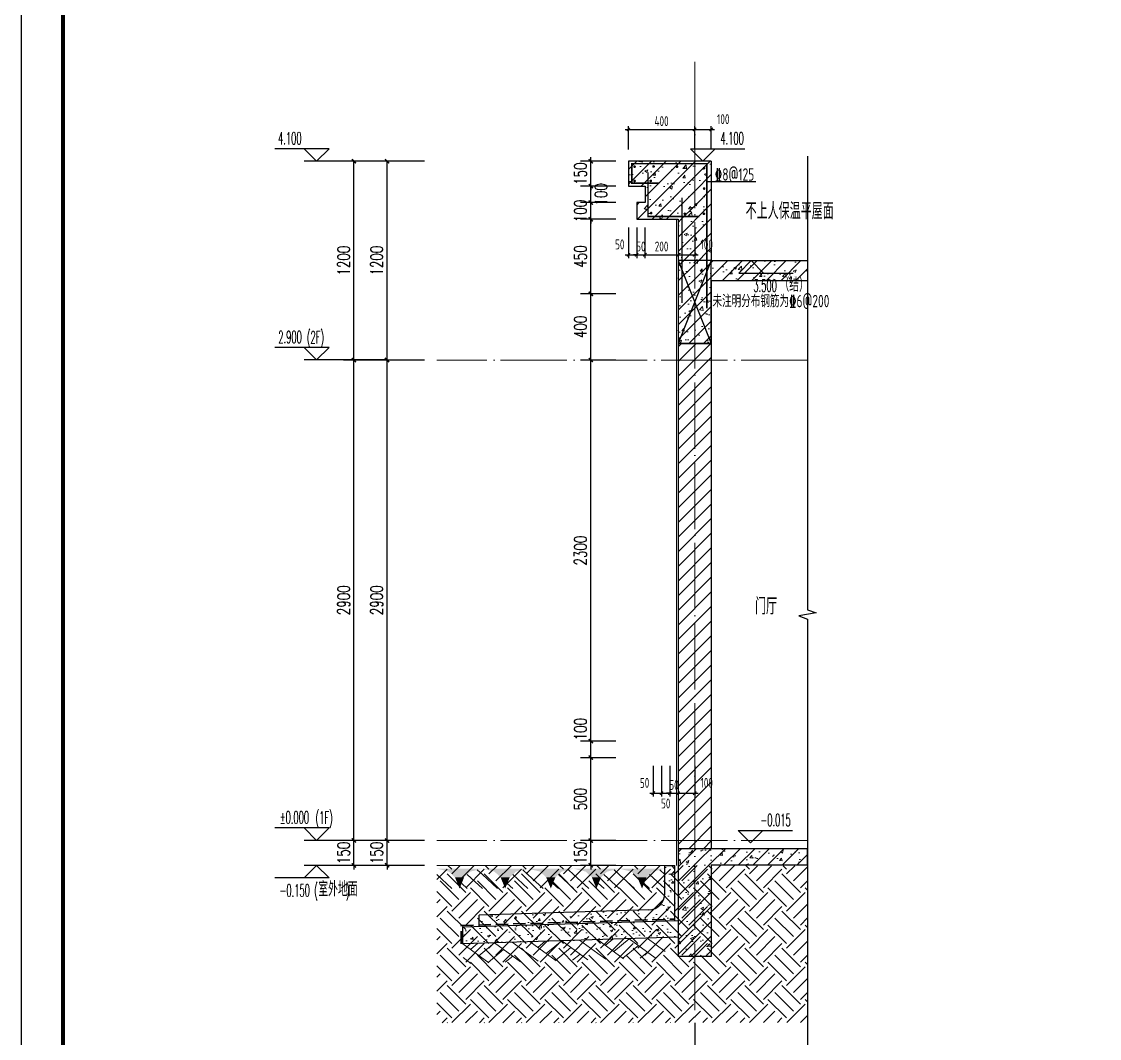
# Model space of a CAD drawing. Extents: x -1712635 to -854203, y -534641 to -21985.
# Drawn here: x -893927 to -887422, y -165938 to -159800 of the extents above; entities that cross this region are included whole.
import ezdxf

# ---------------------------------------------------------------- set-up
doc = ezdxf.new("R2010")
doc.units = 0
doc.header["$LTSCALE"] = 1000
doc.linetypes.add('DASH', pattern=[0.35, 0.25, -0.1])
doc.linetypes.add('DOTE', pattern=[2.42, 2, -0.2, 0.02, -0.2])
doc.layers.get('0').update_dxf_attribs({"linetype": 'CONTINUOUS'})
doc.layers.get('Defpoints').update_dxf_attribs({"linetype": 'CONTINUOUS'})
for name, color, linetype in [('AXIS', 3, 'CONTINUOUS'), ('COLUMN', 4, 'CONTINUOUS'), ('DIM', 2, 'CONTINUOUS'), ('DIM_ELEV', 3, 'CONTINUOUS'), ('DIM_SYMB', 3, 'CONTINUOUS'), ('PUB_DIM', 3, 'CONTINUOUS'), ('PUB_TEXT', 2, 'CONTINUOUS'), ('REIN', 6, 'CONTINUOUS'), ('S-大样-砼线', 7, 'CONTINUOUS'), ('S-引出线', 40, 'CONTINUOUS'), ('TEXT', 2, 'CONTINUOUS'), ('WALL', 2, 'CONTINUOUS'), ('yichutu', 7, 'CONTINUOUS')]:
    doc.layers.add(name, color=color, linetype=linetype)
for name, color, linetype, lineweight in [('DOTE', 19, 'DOTE', 9), ('PUB_HATCH', 8, 'CONTINUOUS', 9), ('图框', 9, 'CONTINUOUS', 18), ('填充', 251, 'CONTINUOUS', 5), ('立面-中轮廓线', 30, 'CONTINUOUS', 35), ('粉刷', 251, 'CONTINUOUS', 9)]:
    doc.layers.add(name, color=color, linetype=linetype, lineweight=lineweight)
doc.styles.add('_TCH_DIM', font='SIMPLEX.shx', dxfattribs={"width": 0.7, "bigfont": 'GBCBIG.shx'})
doc.styles.add('_TCH_DIM_T3', font='SIMPLEX', dxfattribs={"width": 0.705882, "bigfont": 'GBCBIG'})
doc.styles.add('TSSD_DIMENSION', font='Tssdeng.shx', dxfattribs={"width": 0.7, "bigfont": 'tssdchn.shx'})
doc.styles.add('TSSD_REIN', font='tssdeng.shx', dxfattribs={"width": 0.7, "height": 300, "bigfont": 'tssdchn.shx'})
doc.dimstyles.new('_TCH_ARCH&&25', dxfattribs={"dimtxt": 74.375, "dimasz": 25, "dimexe": 62.5, "dimexo": 75, "dimgap": 25, "dimtad": 1, "dimdec": 0, "dimzin": 0, "dimdsep": 46, "dimtxsty": '_TCH_DIM_T3', "dimblk": 'ARCHTICK', "dimcen": 0.09, "dimclrt": 7, "dimazin": 0, "dimtfac": 1, "dimtdec": 0, "dimtix": 1, "dimtmove": 2, "dimatfit": 3, "dimldrblk": 'ARCHTICK', "dimfxl": 0, "dimtolj": 1, "dimtzin": 0, "dimarcsym": 0})
doc.dimstyles.new('TSSD_20_20', dxfattribs={"dimtxt": 60, "dimasz": 20, "dimexe": 20, "dimexo": 50, "dimgap": 20, "dimtad": 1, "dimdec": 0, "dimzin": 0, "dimdsep": 46, "dimtxsty": 'TSSD_DIMENSION', "dimblk": 'ARCHTICK', "dimblk1": 'ARCHTICK', "dimblk2": 'ARCHTICK', "dimcen": 0, "dimdle": 20, "dimclrt": 7, "dimadec": 0, "dimazin": 0, "dimtfac": 1, "dimtdec": 0, "dimtix": 1, "dimtmove": 2, "dimatfit": 3, "dimfxl": 0, "dimtolj": 1, "dimtzin": 0, "dimarcsym": 0})
pattern_1 = [(50, (28072.99, 249033.25), (143.452037, -12.550427), [15, -165]), (355, (28072.99, 249033.25), (-27.750267, 150.438427), [12, -132]), (100.4514, (28084.94, 249032.2), (115.701876, 137.88791), [12.74804, -140.22842]), (46.1842, (28072.99, 249073.25), (213.44821, -33.1038), [22.5, -247.5]), (96.6356, (28090.77, 249070.5), (186.93254, 194.82357), [19.12206, -210.3426]), (351.1842, (28072.99, 249073.25), (186.93239, 194.82372), [18, -198]), (21, (28092.99, 249063.25), (119.38141, -80.52378), [15, -165]), (326, (28092.99, 249063.25), (48.663066, 145.03001), [12, -132]), (71.4514, (28102.93, 249056.54), (168.044526, 64.5061), [12.74804, -140.22842]), (37.5, (28072.986, 249033.25), (2.431971, 66.578771), [0, -130.4, 0, -134, 0, -132.5]), (7.5, (28072.986, 249033.25), (52.613907, 78.882342), [0, -76.4, 0, -127.4, 0, -50.5]), (327.5, (28028.386, 249033.25), (106.764487, -4.510974), [0, -50, 0, -156, 0, -207]), (317.5, (28008.39, 249033.25), (116.637234, 20.020996), [0, -65, 0, -103.6, 0, -147])]
pattern_2 = [(45, (-1569657.01, 4552.52), (-44.194174, 44.194174), []), (50, (-1569657.01, 4552.52), (179.315046, -15.688034), [18.75, -206.25]), (355, (-1569657.01, 4552.52), (-34.687833, 188.048033), [15, -165]), (100.4514, (-1569642.07, 4551.21), (144.627345, 172.359886), [15.935047, -175.28553]), (46.1842, (-1569657, 4602.52), (266.81026, -41.379754), [28.125, -309.375]), (96.6356, (-1569634.78, 4599.07), (233.66568, 243.52947), [23.90257, -262.92825]), (351.1842, (-1569657, 4602.52), (233.66549, 243.52965), [22.5, -247.5]), (21, (-1569632.01, 4590.02), (149.226763, -100.654723), [18.75, -206.25]), (326, (-1569632.01, 4590.02), (60.828833, 181.28751), [15, -165]), (71.4514, (-1569619.58, 4581.63), (210.055657, 80.632624), [15.935047, -175.28553]), (37.5, (-1569657.01, 4552.52), (3.039964, 83.2234635), [0, -163, 0, -167.5, 0, -165.625]), (7.5, (-1569657.01, 4552.52), (65.767384, 98.602928), [0, -95.5, 0, -159.25, 0, -63.125]), (327.5, (-1569712.76, 4552.52), (133.455609, -5.638718), [0, -62.5, 0, -195, 0, -258.75]), (317.5, (-1569737.76, 4552.52), (145.796542, 25.026246), [0, -81.25, 0, -129.5, 0, -183.75])]

# ---------------------------------------------------------------- blocks, each defined once
blk = doc.blocks.new('GFDDDDRG')
at = {"layer": '图框'}
blk.add_lwpolyline([(923310, -107437), (923310, -159999), (893610, -159999), (893610, -107437)], close=True, dxfattribs=at)
blk.add_lwpolyline([(923310, -107437), (923310, -159999), (893610, -159999), (893610, -107437)], close=True, dxfattribs=at)
at = {"layer": '图框', "const_width": 50}
blk.add_lwpolyline([(894110, -159499), (922810, -159499), (922810, -108687), (894110, -108687)], close=True, dxfattribs=at)
blk = doc.blocks.new('yct-1051-594-26275-14850-25-1002.0')
at = {"layer": 'yichutu', "color": 7}
blk.add_lwpolyline([(0, 0), (0, 14850), (26275, 14850), (26275, 0)], close=True, dxfattribs=at)
blk = doc.blocks.new('$LINEPAT$素土夯实')
at = {"color": 0}
for p, q in [((0, -210), (210, 0)), ((120, -300), (420, 0)), ((420, 0), (608, -188)), ((495, -300), (795, 0)), ((615, 0), (705, -90)), ((315, -105), (502, -293)), ((210, -210), (300, -300)), ((705, -300), (795, -210))]:
    blk.add_line(p, q, dxfattribs=at)
blk = doc.blocks.new('$LinePat$自然土壤')
at = {"color": 0}
for p, q in [((0, -90), (71, -19)), ((0, -300), (211, -89)), ((420, -300), (630, -90)), ((210, -300), (286, -224))]:
    blk.add_line(p, q, dxfattribs=at)
for points in [[(0, 0), (630, 0), (168, -45), (462, -45)], [(168, -45), (462, -45), (252, -132), (378, -132)], [(252, -132), (378, -132), (315, -300)]]:
    blk.add_solid(points, dxfattribs=at)
blk = doc.blocks.new('sanshui')
at = {"layer": '粉刷'}
h = blk.add_hatch(dxfattribs=at)
h.set_pattern_fill('混凝土', color=256, scale=20)
h.set_pattern_definition(pattern_1)
edge = h.paths.add_edge_path()
edge.add_line((346317.8, 427329.6), (346257.8, 427329.6))
edge.add_line((346257.8, 427329.6), (346257.8, 427160.3))
edge.add_arc((346157.8, 427160.3), 100, 271.71836, 360, ccw=False)
edge.add_line((346160.8, 427060.3), (345137.8, 427029.6))
edge.add_line((345137.8, 427029.6), (345137.8, 426969.6))
edge.add_line((345137.8, 426969.6), (346317.8, 427005))
edge.add_line((346317.8, 427005), (346317.8, 427329.6))
h = blk.add_hatch(dxfattribs=at)
h.set_pattern_fill('混凝土', color=256, scale=20)
h.set_pattern_definition(pattern_1)
h.paths.add_polyline_path([(346337.8, 426895.6), (346337.8, 426995.6), (345037.8, 426956.6), (345037.8, 426856.6)])
at = {"layer": 'COLUMN'}
for p, q in [((346257.8, 427329.6), (346317.8, 427329.6)), ((346257.8, 427160.3), (346257.8, 427329.6)), ((346317.8, 426995), (346317.8, 427329.6)), ((346160.8, 427060.3), (345137.8, 427029.6)), ((345137.8, 426959.6), (345137.8, 427029.6)), ((346338.1, 426995.6), (345037.8, 426956.6)), ((345037.8, 426856.6), (345037.8, 426956.6)), ((346338.1, 426895.6), (345037.8, 426856.6))]:
    blk.add_line(p, q, dxfattribs=at)
blk.add_arc((346157.8, 427160.3), 100, 271.71836, 0, dxfattribs=at)
at = {"layer": '立面-中轮廓线', "linetype": 'DASH', "ltscale": 0.3}
blk.add_lwpolyline([(345027.8, 426856.6), (345027.8, 426966.3), (346317.8, 427005)], dxfattribs=at)
at = {"layer": '粉刷'}
blk.add_line((344881.5, 427329.6), (346257.8, 427329.6), dxfattribs=at)
at = {"layer": '粉刷', "yscale": 0.4, "zscale": 0.4}
for name, p, xscale, rotation in [('$LinePat$自然土壤', (345156.8, 427309.6), -0.4369306507241237, 359.9999999999903), ('$LinePat$自然土壤', (345432, 427309.6), -0.4369306507241237, 359.9999999999903), ('$LinePat$自然土壤', (345707.3, 427309.6), -0.4369306507241237, 359.9999999999903), ('$LinePat$自然土壤', (345982.6, 427309.6), -0.4369306507241237, 359.9999999999903), ('$LinePat$自然土壤', (346257.8, 427309.6), -0.4369306507241237, 359.9999999999903), ('$LINEPAT$素土夯实', (345444.5, 426868.8), -0.5117605352322558, 1.718358001643932), ('$LINEPAT$素土夯实', (345851.2, 426881), -0.5117605352322558, 1.718358001643932), ('$LINEPAT$素土夯实', (346257.8, 426893.2), -0.5117605352322558, 1.718358001643932)]:
    blk.add_blockref(name, p, dxfattribs=dict(at, xscale=xscale, rotation=rotation))
blk = doc.blocks.new('_ArchTick')
at = {"color": 0, "const_width": 0.35}
blk.add_lwpolyline([(-0.5, -0.5), (0.5, 0.5)], dxfattribs=at)
blk = doc.blocks.new('*D3514')
at = {"layer": 'Defpoints', "color": 0}
for p in [(-890114.4, -164243.6), (-890064.4, -164243.6), (-890064.4, -164458.1)]:
    blk.add_point(p, dxfattribs=at)
at = {"layer": 'DIM', "color": 0, "lineweight": -2}
for p, q in [((-890114.4, -164293.6), (-890114.4, -164478.1)), ((-890064.4, -164293.6), (-890064.4, -164478.1)), ((-890134.4, -164458.1), (-890044.4, -164458.1))]:
    blk.add_line(p, q, dxfattribs=at)
at = {"layer": 'DIM', "color": 0, "lineweight": -2, "xscale": 20, "yscale": 20, "zscale": 20, "rotation": 180}
blk.add_blockref('_ArchTick', (-890114.4, -164458.1), dxfattribs=at)
at = {"layer": 'DIM', "color": 0, "lineweight": -2, "xscale": 20, "yscale": 20, "zscale": 20}
blk.add_blockref('_ArchTick', (-890064.4, -164458.1), dxfattribs=at)
at = {"layer": 'DIM', "color": 7, "insert": (-890166.8, -164395.9), "char_height": 60, "attachment_point": 5, "style": 'TSSD_DIMENSION'}
blk.add_mtext('\\A1;50', dxfattribs=at)
blk = doc.blocks.new('*D3515')
at = {"layer": 'Defpoints', "color": 0}
for p in [(-890064.4, -164243.6), (-890014.3, -164243.6), (-890014.3, -164458.1)]:
    blk.add_point(p, dxfattribs=at)
at = {"layer": 'DIM', "color": 0, "lineweight": -2}
for p, q in [((-890064.4, -164293.6), (-890064.4, -164478.1)), ((-890014.3, -164293.6), (-890014.3, -164478.1)), ((-890084.4, -164458.1), (-889994.3, -164458.1))]:
    blk.add_line(p, q, dxfattribs=at)
at = {"layer": 'DIM', "color": 0, "lineweight": -2, "xscale": 20, "yscale": 20, "zscale": 20, "rotation": 180}
blk.add_blockref('_ArchTick', (-890064.4, -164458.1), dxfattribs=at)
at = {"layer": 'DIM', "color": 0, "lineweight": -2, "xscale": 20, "yscale": 20, "zscale": 20}
blk.add_blockref('_ArchTick', (-890014.3, -164458.1), dxfattribs=at)
at = {"layer": 'DIM', "color": 7, "insert": (-890039.4, -164520.1), "char_height": 60, "attachment_point": 5, "style": 'TSSD_DIMENSION'}
blk.add_mtext('\\A1;50', dxfattribs=at)
blk = doc.blocks.new('*D3516')
at = {"layer": 'Defpoints', "color": 0}
for p in [(-890014.3, -164243.6), (-889964.3, -164243.6), (-889964.3, -164458.1)]:
    blk.add_point(p, dxfattribs=at)
at = {"layer": 'DIM', "color": 0, "lineweight": -2}
for p, q in [((-890014.3, -164293.6), (-890014.3, -164478.1)), ((-889964.3, -164293.6), (-889964.3, -164478.1)), ((-890014.3, -164458.1), (-890034.3, -164458.1)), ((-890014.3, -164458.1), (-889964.3, -164458.1)), ((-889964.3, -164458.1), (-889944.3, -164458.1))]:
    blk.add_line(p, q, dxfattribs=at)
at = {"layer": 'DIM', "color": 0, "lineweight": -2, "xscale": 20, "yscale": 20, "zscale": 20}
blk.add_blockref('_ArchTick', (-890014.3, -164458.1), dxfattribs=at)
at = {"layer": 'DIM', "color": 0, "lineweight": -2, "xscale": 20, "yscale": 20, "zscale": 20, "rotation": 180}
blk.add_blockref('_ArchTick', (-889964.3, -164458.1), dxfattribs=at)
at = {"layer": 'DIM', "color": 7, "insert": (-889989.3, -164408.1), "char_height": 60, "attachment_point": 5, "style": 'TSSD_DIMENSION'}
blk.add_mtext('\\A1;50', dxfattribs=at)
blk = doc.blocks.new('*D3517')
at = {"layer": 'Defpoints', "color": 0}
for p in [(-889964.3, -164243.6), (-889864.3, -164243.6), (-889864.3, -164458.1)]:
    blk.add_point(p, dxfattribs=at)
at = {"layer": 'DIM', "color": 0, "lineweight": -2}
for p, q in [((-889964.3, -164293.6), (-889964.3, -164478.1)), ((-889864.3, -164293.6), (-889864.3, -164478.1)), ((-889984.3, -164458.1), (-889844.3, -164458.1))]:
    blk.add_line(p, q, dxfattribs=at)
at = {"layer": 'DIM', "color": 0, "lineweight": -2, "xscale": 20, "yscale": 20, "zscale": 20, "rotation": 180}
blk.add_blockref('_ArchTick', (-889964.3, -164458.1), dxfattribs=at)
at = {"layer": 'DIM', "color": 0, "lineweight": -2, "xscale": 20, "yscale": 20, "zscale": 20}
blk.add_blockref('_ArchTick', (-889864.3, -164458.1), dxfattribs=at)
at = {"layer": 'DIM', "color": 7, "insert": (-889791.9, -164395.9), "char_height": 60, "attachment_point": 5, "style": 'TSSD_DIMENSION'}
blk.add_mtext('\\A1;100', dxfattribs=at)
blk = doc.blocks.new('*D3518')
at = {"layer": 'Defpoints', "color": 0}
for p in [(-890491.4, -164743.5), (-890264.3, -164743.5), (-890264.3, -164893.5)]:
    blk.add_point(p, dxfattribs=at)
at = {"layer": 'PUB_DIM', "color": 0, "lineweight": -2}
for p, q in [((-890339.3, -164743.5), (-890553.9, -164743.5)), ((-890491.4, -164743.5), (-890491.4, -164718.5)), ((-890491.4, -164893.5), (-890491.4, -164743.5)), ((-890339.3, -164893.5), (-890553.9, -164893.5)), ((-890491.4, -164893.5), (-890491.4, -164918.5))]:
    blk.add_line(p, q, dxfattribs=at)
at = {"layer": 'PUB_DIM', "color": 0, "lineweight": -2, "xscale": 25, "yscale": 25, "zscale": 25}
for p, rotation in [((-890491.4, -164743.5), 270), ((-890491.4, -164893.5), 90)]:
    blk.add_blockref('_ArchTick', p, dxfattribs=dict(at, rotation=rotation))
at = {"layer": 'PUB_DIM', "color": 7, "insert": (-890553.6, -164818.5), "char_height": 74.38, "attachment_point": 5, "rotation": 90, "style": '_TCH_DIM_T3'}
blk.add_mtext('\\A1;150', dxfattribs=at)
blk = doc.blocks.new('*D3519')
at = {"layer": 'Defpoints', "color": 0}
for p in [(-890491.4, -164243.6), (-890264.3, -164243.6), (-890264.3, -164743.5)]:
    blk.add_point(p, dxfattribs=at)
at = {"layer": 'PUB_DIM', "color": 0, "lineweight": -2}
for p, q in [((-890339.3, -164243.6), (-890553.9, -164243.6)), ((-890491.4, -164743.5), (-890491.4, -164243.6)), ((-890339.3, -164743.5), (-890553.9, -164743.5))]:
    blk.add_line(p, q, dxfattribs=at)
at = {"layer": 'PUB_DIM', "color": 0, "lineweight": -2, "xscale": 25, "yscale": 25, "zscale": 25}
for p, rotation in [((-890491.4, -164243.6), 90), ((-890491.4, -164743.5), 270)]:
    blk.add_blockref('_ArchTick', p, dxfattribs=dict(at, rotation=rotation))
at = {"layer": 'PUB_DIM', "color": 7, "insert": (-890553.6, -164493.5), "char_height": 74.38, "attachment_point": 5, "rotation": 90, "style": '_TCH_DIM_T3'}
blk.add_mtext('\\A1;500', dxfattribs=at)
blk = doc.blocks.new('*D3520')
at = {"layer": 'Defpoints', "color": 0}
for p in [(-890491.4, -164143.6), (-890264.3, -164143.6), (-890264.3, -164243.6)]:
    blk.add_point(p, dxfattribs=at)
at = {"layer": 'PUB_DIM', "color": 0, "lineweight": -2}
for p, q in [((-890339.3, -164143.6), (-890553.9, -164143.6)), ((-890491.4, -164243.6), (-890491.4, -164143.6)), ((-890339.3, -164243.6), (-890553.9, -164243.6))]:
    blk.add_line(p, q, dxfattribs=at)
at = {"layer": 'PUB_DIM', "color": 0, "lineweight": -2, "xscale": 25, "yscale": 25, "zscale": 25}
for p, rotation in [((-890491.4, -164143.6), 90), ((-890491.4, -164243.6), 270)]:
    blk.add_blockref('_ArchTick', p, dxfattribs=dict(at, rotation=rotation))
at = {"layer": 'PUB_DIM', "color": 7, "insert": (-890553.6, -164071.2), "char_height": 74.38, "attachment_point": 5, "rotation": 90, "style": '_TCH_DIM_T3'}
blk.add_mtext('\\A1;100', dxfattribs=at)
blk = doc.blocks.new('*D3521')
at = {"layer": 'Defpoints', "color": 0}
for p in [(-890491.4, -161843.6), (-890264.3, -161843.6), (-890264.3, -164143.6)]:
    blk.add_point(p, dxfattribs=at)
at = {"layer": 'PUB_DIM', "color": 0, "lineweight": -2}
for p, q in [((-890339.3, -161843.6), (-890553.9, -161843.6)), ((-890491.4, -164143.6), (-890491.4, -161843.6)), ((-890339.3, -164143.6), (-890553.9, -164143.6))]:
    blk.add_line(p, q, dxfattribs=at)
at = {"layer": 'PUB_DIM', "color": 0, "lineweight": -2, "xscale": 25, "yscale": 25, "zscale": 25}
for p, rotation in [((-890491.4, -161843.6), 90), ((-890491.4, -164143.6), 270)]:
    blk.add_blockref('_ArchTick', p, dxfattribs=dict(at, rotation=rotation))
at = {"layer": 'PUB_DIM', "color": 7, "insert": (-890553.6, -162993.6), "char_height": 74.38, "attachment_point": 5, "rotation": 90, "style": '_TCH_DIM_T3'}
blk.add_mtext('\\A1;2300', dxfattribs=at)
blk = doc.blocks.new('*D3522')
at = {"layer": 'Defpoints', "color": 0}
for p in [(-890491.4, -161443.5), (-890264.3, -161443.5), (-890264.3, -161843.6)]:
    blk.add_point(p, dxfattribs=at)
at = {"layer": 'PUB_DIM', "color": 0, "lineweight": -2}
for p, q in [((-890339.3, -161443.5), (-890553.9, -161443.5)), ((-890491.4, -161843.6), (-890491.4, -161443.5)), ((-890339.3, -161843.6), (-890553.9, -161843.6))]:
    blk.add_line(p, q, dxfattribs=at)
at = {"layer": 'PUB_DIM', "color": 0, "lineweight": -2, "xscale": 25, "yscale": 25, "zscale": 25}
for p, rotation in [((-890491.4, -161443.5), 90), ((-890491.4, -161843.6), 270)]:
    blk.add_blockref('_ArchTick', p, dxfattribs=dict(at, rotation=rotation))
at = {"layer": 'PUB_DIM', "color": 7, "insert": (-890553.6, -161643.5), "char_height": 74.38, "attachment_point": 5, "rotation": 90, "style": '_TCH_DIM_T3'}
blk.add_mtext('\\A1;400', dxfattribs=at)
blk = doc.blocks.new('*D3523')
at = {"layer": 'Defpoints', "color": 0}
for p in [(-890491.4, -160993.5), (-890264.3, -160993.5), (-890264.3, -161443.5)]:
    blk.add_point(p, dxfattribs=at)
at = {"layer": 'PUB_DIM', "color": 0, "lineweight": -2}
for p, q in [((-890339.3, -160993.5), (-890553.9, -160993.5)), ((-890491.4, -161443.5), (-890491.4, -160993.5)), ((-890339.3, -161443.5), (-890553.9, -161443.5))]:
    blk.add_line(p, q, dxfattribs=at)
at = {"layer": 'PUB_DIM', "color": 0, "lineweight": -2, "xscale": 25, "yscale": 25, "zscale": 25}
for p, rotation in [((-890491.4, -160993.5), 90), ((-890491.4, -161443.5), 270)]:
    blk.add_blockref('_ArchTick', p, dxfattribs=dict(at, rotation=rotation))
at = {"layer": 'PUB_DIM', "color": 7, "insert": (-890553.6, -161218.5), "char_height": 74.38, "attachment_point": 5, "rotation": 90, "style": '_TCH_DIM_T3'}
blk.add_mtext('\\A1;450', dxfattribs=at)
blk = doc.blocks.new('*D3524')
at = {"layer": 'Defpoints', "color": 0}
for p in [(-890491.4, -160893.5), (-890264.3, -160893.5), (-890264.3, -160993.5)]:
    blk.add_point(p, dxfattribs=at)
at = {"layer": 'PUB_DIM', "color": 0, "lineweight": -2}
for p, q in [((-890339.3, -160893.5), (-890553.9, -160893.5)), ((-890491.4, -160893.5), (-890491.4, -160868.5)), ((-890491.4, -160993.5), (-890491.4, -160893.5)), ((-890339.3, -160993.5), (-890553.9, -160993.5)), ((-890491.4, -160993.5), (-890491.4, -161018.5))]:
    blk.add_line(p, q, dxfattribs=at)
at = {"layer": 'PUB_DIM', "color": 0, "lineweight": -2, "xscale": 25, "yscale": 25, "zscale": 25}
for p, rotation in [((-890491.4, -160893.5), 270), ((-890491.4, -160993.5), 90)]:
    blk.add_blockref('_ArchTick', p, dxfattribs=dict(at, rotation=rotation))
at = {"layer": 'PUB_DIM', "color": 7, "insert": (-890553.6, -160943.5), "char_height": 74.38, "attachment_point": 5, "rotation": 90, "style": '_TCH_DIM_T3'}
blk.add_mtext('\\A1;100', dxfattribs=at)
blk = doc.blocks.new('*D3525')
at = {"layer": 'Defpoints', "color": 0}
for p in [(-890491.4, -160793.5), (-890264.3, -160793.5), (-890264.3, -160893.5)]:
    blk.add_point(p, dxfattribs=at)
at = {"layer": 'PUB_DIM', "color": 0, "lineweight": -2}
for p, q in [((-890339.3, -160793.5), (-890553.9, -160793.5)), ((-890491.4, -160893.5), (-890491.4, -160793.5)), ((-890339.3, -160893.5), (-890553.9, -160893.5))]:
    blk.add_line(p, q, dxfattribs=at)
at = {"layer": 'PUB_DIM', "color": 0, "lineweight": -2, "xscale": 25, "yscale": 25, "zscale": 25}
for p, rotation in [((-890491.4, -160793.5), 90), ((-890491.4, -160893.5), 270)]:
    blk.add_blockref('_ArchTick', p, dxfattribs=dict(at, rotation=rotation))
at = {"layer": 'PUB_DIM', "color": 7, "insert": (-890429.4, -160843.5), "char_height": 74.38, "attachment_point": 5, "rotation": 90, "style": '_TCH_DIM_T3'}
blk.add_mtext('\\A1;100', dxfattribs=at)
blk = doc.blocks.new('*D3526')
at = {"layer": 'Defpoints', "color": 0}
for p in [(-890491.4, -160643.5), (-890264.3, -160643.5), (-890264.3, -160793.5)]:
    blk.add_point(p, dxfattribs=at)
at = {"layer": 'PUB_DIM', "color": 0, "lineweight": -2}
for p, q in [((-890339.3, -160643.5), (-890553.9, -160643.5)), ((-890491.4, -160643.5), (-890491.4, -160618.5)), ((-890491.4, -160793.5), (-890491.4, -160643.5)), ((-890339.3, -160793.5), (-890553.9, -160793.5)), ((-890491.4, -160793.5), (-890491.4, -160818.5))]:
    blk.add_line(p, q, dxfattribs=at)
at = {"layer": 'PUB_DIM', "color": 0, "lineweight": -2, "xscale": 25, "yscale": 25, "zscale": 25}
for p, rotation in [((-890491.4, -160643.5), 270), ((-890491.4, -160793.5), 90)]:
    blk.add_blockref('_ArchTick', p, dxfattribs=dict(at, rotation=rotation))
at = {"layer": 'PUB_DIM', "color": 7, "insert": (-890553.6, -160718.5), "char_height": 74.38, "attachment_point": 5, "rotation": 90, "style": '_TCH_DIM_T3'}
blk.add_mtext('\\A1;150', dxfattribs=at)
blk = doc.blocks.new('*D3527')
at = {"layer": 'Defpoints', "color": 0}
for p in [(-890264.3, -160993.5), (-890214.3, -160993.5), (-890214.3, -161208)]:
    blk.add_point(p, dxfattribs=at)
at = {"layer": 'DIM', "color": 0, "lineweight": -2}
for p, q in [((-890264.3, -161043.5), (-890264.3, -161228)), ((-890214.3, -161043.5), (-890214.3, -161228)), ((-890284.3, -161208), (-890194.3, -161208))]:
    blk.add_line(p, q, dxfattribs=at)
at = {"layer": 'DIM', "color": 0, "lineweight": -2, "xscale": 20, "yscale": 20, "zscale": 20, "rotation": 180}
blk.add_blockref('_ArchTick', (-890264.3, -161208), dxfattribs=at)
at = {"layer": 'DIM', "color": 0, "lineweight": -2, "xscale": 20, "yscale": 20, "zscale": 20}
blk.add_blockref('_ArchTick', (-890214.3, -161208), dxfattribs=at)
at = {"layer": 'DIM', "color": 7, "insert": (-890316.7, -161145.8), "char_height": 60, "attachment_point": 5, "style": 'TSSD_DIMENSION'}
blk.add_mtext('\\A1;50', dxfattribs=at)
blk = doc.blocks.new('*D3528')
at = {"layer": 'Defpoints', "color": 0}
for p in [(-890214.3, -160993.5), (-890164.3, -160993.5), (-890164.3, -161208)]:
    blk.add_point(p, dxfattribs=at)
at = {"layer": 'DIM', "color": 0, "lineweight": -2}
for p, q in [((-890214.3, -161043.5), (-890214.3, -161228)), ((-890164.3, -161043.5), (-890164.3, -161228)), ((-890214.3, -161208), (-890234.3, -161208)), ((-890214.3, -161208), (-890164.3, -161208)), ((-890164.3, -161208), (-890144.3, -161208))]:
    blk.add_line(p, q, dxfattribs=at)
at = {"layer": 'DIM', "color": 0, "lineweight": -2, "xscale": 20, "yscale": 20, "zscale": 20}
blk.add_blockref('_ArchTick', (-890214.3, -161208), dxfattribs=at)
at = {"layer": 'DIM', "color": 0, "lineweight": -2, "xscale": 20, "yscale": 20, "zscale": 20, "rotation": 180}
blk.add_blockref('_ArchTick', (-890164.3, -161208), dxfattribs=at)
at = {"layer": 'DIM', "color": 7, "insert": (-890189.3, -161158), "char_height": 60, "attachment_point": 5, "style": 'TSSD_DIMENSION'}
blk.add_mtext('\\A1;50', dxfattribs=at)
blk = doc.blocks.new('*D3529')
at = {"layer": 'Defpoints', "color": 0}
for p in [(-890164.3, -160993.5), (-889964.3, -160993.5), (-889964.3, -161208)]:
    blk.add_point(p, dxfattribs=at)
at = {"layer": 'DIM', "color": 0, "lineweight": -2}
for p, q in [((-890164.3, -161043.5), (-890164.3, -161228)), ((-889964.3, -161043.5), (-889964.3, -161228)), ((-890184.3, -161208), (-889944.3, -161208))]:
    blk.add_line(p, q, dxfattribs=at)
at = {"layer": 'DIM', "color": 0, "lineweight": -2, "xscale": 20, "yscale": 20, "zscale": 20, "rotation": 180}
blk.add_blockref('_ArchTick', (-890164.3, -161208), dxfattribs=at)
at = {"layer": 'DIM', "color": 0, "lineweight": -2, "xscale": 20, "yscale": 20, "zscale": 20}
blk.add_blockref('_ArchTick', (-889964.3, -161208), dxfattribs=at)
at = {"layer": 'DIM', "color": 7, "insert": (-890064.3, -161158), "char_height": 60, "attachment_point": 5, "style": 'TSSD_DIMENSION'}
blk.add_mtext('\\A1;200', dxfattribs=at)
blk = doc.blocks.new('*D3530')
at = {"layer": 'Defpoints', "color": 0}
for p in [(-889964.3, -160993.5), (-889864.3, -160993.5), (-889864.3, -161208)]:
    blk.add_point(p, dxfattribs=at)
at = {"layer": 'DIM', "color": 0, "lineweight": -2}
for p, q in [((-889964.3, -161043.5), (-889964.3, -161228)), ((-889864.3, -161043.5), (-889864.3, -161228)), ((-889984.3, -161208), (-889844.3, -161208))]:
    blk.add_line(p, q, dxfattribs=at)
at = {"layer": 'DIM', "color": 0, "lineweight": -2, "xscale": 20, "yscale": 20, "zscale": 20, "rotation": 180}
blk.add_blockref('_ArchTick', (-889964.3, -161208), dxfattribs=at)
at = {"layer": 'DIM', "color": 0, "lineweight": -2, "xscale": 20, "yscale": 20, "zscale": 20}
blk.add_blockref('_ArchTick', (-889864.3, -161208), dxfattribs=at)
at = {"layer": 'DIM', "color": 7, "insert": (-889791.9, -161145.8), "char_height": 60, "attachment_point": 5, "style": 'TSSD_DIMENSION'}
blk.add_mtext('\\A1;100', dxfattribs=at)
blk = doc.blocks.new('*D3531')
at = {"layer": 'Defpoints', "color": 0}
for p in [(-889864.3, -160451.4), (-890264.3, -160623.5), (-889864.3, -160623.5)]:
    blk.add_point(p, dxfattribs=at)
at = {"layer": 'DIM', "color": 0, "lineweight": -2}
for p, q in [((-890284.3, -160451.4), (-889844.3, -160451.4)), ((-890264.3, -160573.5), (-890264.3, -160431.4)), ((-889864.3, -160573.5), (-889864.3, -160431.4))]:
    blk.add_line(p, q, dxfattribs=at)
at = {"layer": 'DIM', "color": 0, "lineweight": -2, "xscale": 20, "yscale": 20, "zscale": 20, "rotation": 180}
blk.add_blockref('_ArchTick', (-890264.3, -160451.4), dxfattribs=at)
at = {"layer": 'DIM', "color": 0, "lineweight": -2, "xscale": 20, "yscale": 20, "zscale": 20}
blk.add_blockref('_ArchTick', (-889864.3, -160451.4), dxfattribs=at)
at = {"layer": 'DIM', "color": 7, "insert": (-890064.3, -160401.4), "char_height": 60, "attachment_point": 5, "style": 'TSSD_DIMENSION'}
blk.add_mtext('\\A1;400', dxfattribs=at)
blk = doc.blocks.new('*D3532')
at = {"layer": 'Defpoints', "color": 0}
for p in [(-889764.4, -160451.4), (-889864.3, -160623.5), (-889764.4, -160623.5)]:
    blk.add_point(p, dxfattribs=at)
at = {"layer": 'DIM', "color": 0, "lineweight": -2}
for p, q in [((-889884.3, -160451.4), (-889744.4, -160451.4)), ((-889864.3, -160573.5), (-889864.3, -160431.4)), ((-889764.4, -160573.5), (-889764.4, -160431.4))]:
    blk.add_line(p, q, dxfattribs=at)
at = {"layer": 'DIM', "color": 0, "lineweight": -2, "xscale": 20, "yscale": 20, "zscale": 20, "rotation": 180}
blk.add_blockref('_ArchTick', (-889864.3, -160451.4), dxfattribs=at)
at = {"layer": 'DIM', "color": 0, "lineweight": -2, "xscale": 20, "yscale": 20, "zscale": 20}
blk.add_blockref('_ArchTick', (-889764.4, -160451.4), dxfattribs=at)
at = {"layer": 'DIM', "color": 7, "insert": (-889692, -160389.3), "char_height": 60, "attachment_point": 5, "style": 'TSSD_DIMENSION'}
blk.add_mtext('\\A1;100', dxfattribs=at)
blk = doc.blocks.new('*D3533')
at = {"layer": 'Defpoints', "color": 0}
for p in [(-891720.9, -164743.5), (-891420.9, -164743.5), (-891420.9, -164893.5)]:
    blk.add_point(p, dxfattribs=at)
at = {"layer": 'PUB_DIM', "color": 0, "lineweight": -2}
for p, q in [((-891495.9, -164743.5), (-891783.4, -164743.5)), ((-891720.9, -164743.5), (-891720.9, -164718.5)), ((-891720.9, -164893.5), (-891720.9, -164743.5)), ((-891495.9, -164893.5), (-891783.4, -164893.5)), ((-891720.9, -164893.5), (-891720.9, -164918.5))]:
    blk.add_line(p, q, dxfattribs=at)
at = {"layer": 'PUB_DIM', "color": 0, "lineweight": -2, "xscale": 25, "yscale": 25, "zscale": 25}
for p, rotation in [((-891720.9, -164743.5), 270), ((-891720.9, -164893.5), 90)]:
    blk.add_blockref('_ArchTick', p, dxfattribs=dict(at, rotation=rotation))
at = {"layer": 'PUB_DIM', "color": 7, "insert": (-891783.1, -164818.5), "char_height": 74.38, "attachment_point": 5, "rotation": 90, "style": '_TCH_DIM_T3'}
blk.add_mtext('\\A1;150', dxfattribs=at)
blk = doc.blocks.new('*D3534')
at = {"layer": 'Defpoints', "color": 0}
for p in [(-891720.9, -161843.5), (-891420.9, -161843.5), (-891420.9, -164743.5)]:
    blk.add_point(p, dxfattribs=at)
at = {"layer": 'PUB_DIM', "color": 0, "lineweight": -2}
for p, q in [((-891495.9, -161843.5), (-891783.4, -161843.5)), ((-891720.9, -164743.5), (-891720.9, -161843.5)), ((-891495.9, -164743.5), (-891783.4, -164743.5))]:
    blk.add_line(p, q, dxfattribs=at)
at = {"layer": 'PUB_DIM', "color": 0, "lineweight": -2, "xscale": 25, "yscale": 25, "zscale": 25}
for p, rotation in [((-891720.9, -161843.5), 90), ((-891720.9, -164743.5), 270)]:
    blk.add_blockref('_ArchTick', p, dxfattribs=dict(at, rotation=rotation))
at = {"layer": 'PUB_DIM', "color": 7, "insert": (-891783.1, -163293.5), "char_height": 74.38, "attachment_point": 5, "rotation": 90, "style": '_TCH_DIM_T3'}
blk.add_mtext('\\A1;2900', dxfattribs=at)
blk = doc.blocks.new('*D3535')
at = {"layer": 'Defpoints', "color": 0}
for p in [(-891720.9, -160643.5), (-891420.9, -160643.5), (-891420.9, -161843.5)]:
    blk.add_point(p, dxfattribs=at)
at = {"layer": 'PUB_DIM', "color": 0, "lineweight": -2}
for p, q in [((-891495.9, -160643.5), (-891783.4, -160643.5)), ((-891720.9, -161843.5), (-891720.9, -160643.5)), ((-891495.9, -161843.5), (-891783.4, -161843.5))]:
    blk.add_line(p, q, dxfattribs=at)
at = {"layer": 'PUB_DIM', "color": 0, "lineweight": -2, "xscale": 25, "yscale": 25, "zscale": 25}
for p, rotation in [((-891720.9, -160643.5), 90), ((-891720.9, -161843.5), 270)]:
    blk.add_blockref('_ArchTick', p, dxfattribs=dict(at, rotation=rotation))
at = {"layer": 'PUB_DIM', "color": 7, "insert": (-891783.1, -161243.5), "char_height": 74.38, "attachment_point": 5, "rotation": 90, "style": '_TCH_DIM_T3'}
blk.add_mtext('\\A1;1200', dxfattribs=at)
blk = doc.blocks.new('*D3536')
at = {"layer": 'Defpoints', "color": 0}
for p in [(-891920.9, -164743.5), (-891420.9, -164743.5), (-891420.9, -164893.5)]:
    blk.add_point(p, dxfattribs=at)
at = {"layer": 'PUB_DIM', "color": 0, "lineweight": -2}
for p, q in [((-891495.9, -164743.5), (-891983.4, -164743.5)), ((-891920.9, -164743.5), (-891920.9, -164718.5)), ((-891920.9, -164893.5), (-891920.9, -164743.5)), ((-891495.9, -164893.5), (-891983.4, -164893.5)), ((-891920.9, -164893.5), (-891920.9, -164918.5))]:
    blk.add_line(p, q, dxfattribs=at)
at = {"layer": 'PUB_DIM', "color": 0, "lineweight": -2, "xscale": 25, "yscale": 25, "zscale": 25}
for p, rotation in [((-891920.9, -164743.5), 270), ((-891920.9, -164893.5), 90)]:
    blk.add_blockref('_ArchTick', p, dxfattribs=dict(at, rotation=rotation))
at = {"layer": 'PUB_DIM', "color": 7, "insert": (-891983.1, -164818.5), "char_height": 74.38, "attachment_point": 5, "rotation": 90, "style": '_TCH_DIM_T3'}
blk.add_mtext('\\A1;150', dxfattribs=at)
blk = doc.blocks.new('*D3537')
at = {"layer": 'Defpoints', "color": 0}
for p in [(-891920.9, -161843.5), (-891420.9, -161843.5), (-891420.9, -164743.5)]:
    blk.add_point(p, dxfattribs=at)
at = {"layer": 'PUB_DIM', "color": 0, "lineweight": -2}
for p, q in [((-891495.9, -161843.5), (-891983.4, -161843.5)), ((-891920.9, -164743.5), (-891920.9, -161843.5)), ((-891495.9, -164743.5), (-891983.4, -164743.5))]:
    blk.add_line(p, q, dxfattribs=at)
at = {"layer": 'PUB_DIM', "color": 0, "lineweight": -2, "xscale": 25, "yscale": 25, "zscale": 25}
for p, rotation in [((-891920.9, -161843.5), 90), ((-891920.9, -164743.5), 270)]:
    blk.add_blockref('_ArchTick', p, dxfattribs=dict(at, rotation=rotation))
at = {"layer": 'PUB_DIM', "color": 7, "insert": (-891983.1, -163293.5), "char_height": 74.38, "attachment_point": 5, "rotation": 90, "style": '_TCH_DIM_T3'}
blk.add_mtext('\\A1;2900', dxfattribs=at)
blk = doc.blocks.new('*D3538')
at = {"layer": 'Defpoints', "color": 0}
for p in [(-891920.9, -160643.5), (-891420.9, -160643.5), (-891420.9, -161843.5)]:
    blk.add_point(p, dxfattribs=at)
at = {"layer": 'PUB_DIM', "color": 0, "lineweight": -2}
for p, q in [((-891495.9, -160643.5), (-891983.4, -160643.5)), ((-891920.9, -161843.5), (-891920.9, -160643.5)), ((-891495.9, -161843.5), (-891983.4, -161843.5))]:
    blk.add_line(p, q, dxfattribs=at)
at = {"layer": 'PUB_DIM', "color": 0, "lineweight": -2, "xscale": 25, "yscale": 25, "zscale": 25}
for p, rotation in [((-891920.9, -160643.5), 90), ((-891920.9, -161843.5), 270)]:
    blk.add_blockref('_ArchTick', p, dxfattribs=dict(at, rotation=rotation))
at = {"layer": 'PUB_DIM', "color": 7, "insert": (-891983.1, -161243.5), "char_height": 74.38, "attachment_point": 5, "rotation": 90, "style": '_TCH_DIM_T3'}
blk.add_mtext('\\A1;1200', dxfattribs=at)
blk = doc.blocks.new('A$C657E11A4')
at = {"layer": 'REIN', "const_width": 9}
for points in [[(170.1, 967.8), (4.5, 967.8), (4.5, 1085.2), (457.2, 1085.2), (457.2, 212.4)], [(411.8, 766.6), (102.2, 766.6), (102.2, 1034)], [(306.7, 880.7), (306.7, 245.1)]]:
    blk.add_lwpolyline(points, dxfattribs=at)
at = {"layer": 'REIN', "const_width": 8}
for points in [[(16.9, 1067.1, 1), (24.9, 1067.1, 1)], [(131.5, 1068.5, 1), (139.5, 1068.5, 1)], [(273.4, 1067.1, 1), (281.4, 1067.1, 1)], [(436.6, 1059, 1), (444.6, 1059, 1)], [(16.9, 981.1, 1), (24.9, 981.1, 1)], [(114.4, 981.5, 1), (122.4, 981.5, 1)], [(436.6, 935.1, 1), (444.6, 935.1, 1)], [(116.7, 787.1, 1), (124.7, 787.1, 1)], [(319.8, 782.9, 1), (327.8, 782.9, 1)], [(435.3, 782.9, 1), (443.3, 782.9, 1)]]:
    blk.add_lwpolyline(points, format="xyb", close=True, dxfattribs=at)
at = {"layer": 'S-大样-砼线'}
for p, q in [((283.8, 500), (483.8, 0)), ((483.8, 500), (283.8, 0))]:
    blk.add_line(p, q, dxfattribs=at)
blk.add_lwpolyline([(483.8, 500), (283.8, 500), (283.8, 0), (483.8, 0)], close=True, dxfattribs=at)
at = {"layer": 'S-引出线'}
blk.add_line((453, 978.7), (753.2, 978.7), dxfattribs=at)
at = {"layer": 'TEXT', "style": 'TSSD_REIN', "width": 0.7}
for s, p in [('%%1328@125', (505.1, 982.8)), ('未注明分布钢筋为%%1326@200', (491, 218.6))]:
    blk.add_text(s, height=75, rotation=0, dxfattribs=at).set_placement(p)

msp = doc.modelspace()

# ---------------------------------------------------------------- hatches: boundary and pattern name
at = {"layer": 'PUB_HATCH'}
h = msp.add_hatch(dxfattribs=at)
h.set_pattern_fill('钢筋混凝土', color=256, scale=25, style=0)
h.set_pattern_definition(pattern_2)
h.paths.add_polyline_path([(-890264.31, -160643.48), (-890264.32, -160793.48), (-890164.28, -160793.48), (-890164.28, -160893.49), (-890214.29, -160893.48), (-890214.29, -160993.48), (-889864.27, -160993.49), (-889864.28, -160643.49)])
h = msp.add_hatch(dxfattribs=at)
h.set_pattern_fill('钢筋混凝土', color=256, scale=25, style=0)
h.set_pattern_definition(pattern_2)
h.paths.add_polyline_path([(-889864.28, -160643.49), (-889864.27, -160993.49), (-889964.26, -160993.49), (-889964.25, -161243.54), (-889830.91, -161283.53), (-889764.25, -161243.53), (-889764.28, -160643.48)])
h = msp.add_hatch(dxfattribs=at)
h.set_pattern_fill('钢筋混凝土', color=256, scale=25, style=0)
h.set_pattern_definition(pattern_2)
h.paths.add_polyline_path([(-889830.91, -161283.54), (-889964.24, -161243.53), (-889964.23, -161743.53), (-889764.23, -161743.53), (-889764.24, -161363.53)])
h = msp.add_hatch(dxfattribs=at)
h.set_pattern_fill('钢筋混凝土', color=256, scale=25, style=0)
h.set_pattern_definition(pattern_2)
h.paths.add_polyline_path([(-889830.91, -161283.54), (-889764.24, -161363.53), (-889183.34, -161363.53), (-889183.34, -161243.53), (-889764.25, -161243.53)])
h = msp.add_hatch(dxfattribs=at)
h.set_pattern_fill('普通砖', color=256, scale=25, style=0)
h.set_pattern_definition([(45, (-1569657.01, 4597.395), (-44.1941915, 44.1941915), [])])
h.paths.add_polyline_path([(-889764.26, -161743.53), (-889964.26, -161743.53), (-889964.27, -164793.33), (-889764.27, -164793.33)])
h = msp.add_hatch(dxfattribs=at)
h.set_pattern_fill('钢筋混凝土', color=256, scale=25, style=0)
h.set_pattern_definition(pattern_2)
h.paths.add_polyline_path([(-889764.27, -164893.33), (-889964.27, -164793.33), (-889964.27, -165443.53), (-889764.27, -165443.53)])
h = msp.add_hatch(dxfattribs=at)
h.set_pattern_fill('钢筋混凝土', color=256, scale=25, style=0)
h.set_pattern_definition(pattern_2)
h.paths.add_polyline_path([(-889183.34, -164793.33), (-889964.27, -164793.33), (-889764.27, -164893.33), (-889183.34, -164893.33)])
at = {"layer": '填充'}
h = msp.add_hatch(dxfattribs=at)
h.set_pattern_fill('EARTH', color=250, scale=50, angle=45, style=0)
h.set_pattern_definition([(45, (-1361138.21, -128434.74), (0, 224.506403), [158.75, -158.75]), (45, (-1361180.3, -128392.65), (0, 224.506403), [158.75, -158.75]), (45, (-1361222.4, -128350.55), (0, 224.506403), [158.75, -158.75]), (135, (-1361222.4, -128322.49), (-224.506403, 0), [158.75, -158.75]), (135, (-1361180.3, -128280.4), (-224.506403, 0), [158.75, -158.75]), (135, (-1361138.21, -128238.3), (-224.506403, 0), [158.75, -158.75])])
edge = h.paths.add_edge_path()
edge.add_line((-891420.48, -164893.54), (-891421.25, -165844.78))
edge.add_line((-891420.87, -165844.78), (-889183.34, -165842.29))
edge.add_line((-889183.34, -165842.29), (-889183.34, -164895.83))
edge.add_line((-889183.34, -164895.83), (-891420.87, -164893.54))

# ---------------------------------------------------------------- linework, layer by layer
at = {"layer": 'AXIS'}
msp.add_line((-889864.27, -165843.52), (-889864.27, -166302.91), dxfattribs=at)
at = {"layer": 'DIM_ELEV'}
for p, q in [((-892070.9, -160568.03), (-892398.9, -160568.03)), ((-892145.9, -160643.03), (-892220.9, -160568.03)), ((-892145.9, -160643.03), (-892070.9, -160568.03)), ((-889815.15, -160643.48), (-889890.15, -160568.48)), ((-889890.15, -160568.48), (-889562.15, -160568.48)), ((-889815.15, -160643.48), (-889740.15, -160568.48)), ((-891720.9, -160643.03), (-892220.9, -160643.03)), ((-892070.9, -161768.06), (-892398.9, -161768.06)), ((-892145.9, -161843.06), (-892220.9, -161768.06)), ((-892145.9, -161843.06), (-892070.9, -161768.06)), ((-891720.9, -161843.06), (-892220.9, -161843.06)), ((-892070.9, -164668.06), (-892398.9, -164668.06)), ((-892145.9, -164743.06), (-892220.9, -164668.06)), ((-892145.9, -164743.06), (-892070.9, -164668.06)), ((-891720.9, -164743.06), (-892220.9, -164743.06)), ((-892145.9, -164893.53), (-892220.9, -164968.53)), ((-891720.9, -164893.53), (-892220.9, -164893.53)), ((-892145.9, -164893.53), (-892070.9, -164968.53)), ((-892070.9, -164968.53), (-892398.9, -164968.53))]:
    msp.add_line(p, q, dxfattribs=at)
at = {"layer": 'DIM_ELEV', "color": 3}
for p, q in [((-889523.62, -161243.53), (-889598.62, -161318.53)), ((-889523.62, -161243.53), (-889448.62, -161318.53)), ((-889598.62, -161318.53), (-889270.62, -161318.53))]:
    msp.add_line(p, q, dxfattribs=at)
at = {"layer": 'DIM_ELEV', "color": 6}
for p, q in [((-889527.39, -164758.53), (-889602.39, -164683.53)), ((-889602.39, -164683.53), (-889274.39, -164683.53)), ((-889527.39, -164758.53), (-889452.39, -164683.53))]:
    msp.add_line(p, q, dxfattribs=at)
at = {"layer": 'DIM_SYMB'}
msp.add_lwpolyline([(-889183.34, -160613.49), (-889183.34, -163350.39), (-889130.84, -163369.5), (-889235.84, -163388.01), (-889183.34, -163406.64), (-889183.34, -166143.54)], dxfattribs=at)
at = {"layer": 'DOTE', "color": 1, "linetype": 'DOTE', "ltscale": 0.2}
for p, q in [((-889864.27, -160043.5), (-889864.27, -165843.54)), ((-889183.34, -161843.53), (-891420.9, -161843.53)), ((-889183.34, -164743.53), (-891420.9, -164743.53))]:
    msp.add_line(p, q, dxfattribs=at)
at = {"layer": 'PUB_HATCH', "color": 215}
msp.add_lwpolyline([(-889973.9, -160993.49), (-889974.27, -161453.49), (-889974.27, -161453.49), (-889974.26, -164893.5)], dxfattribs=at)
at = {"layer": 'WALL'}
for p, q in [((-890264.31, -160643.48), (-890264.32, -160793.48)), ((-889864.28, -160643.49), (-890264.31, -160643.48)), ((-889764.28, -160643.48), (-889864.28, -160643.49)), ((-889764.28, -160643.48), (-889764.25, -161243.53)), ((-890264.32, -160793.48), (-890164.28, -160793.48)), ((-890164.28, -160793.48), (-890164.28, -160893.49)), ((-890164.28, -160893.49), (-890214.29, -160893.48)), ((-890214.29, -160893.48), (-890214.29, -160993.48)), ((-890214.29, -160993.48), (-889964.26, -160993.49)), ((-889964.26, -160993.49), (-889964.25, -161243.54)), ((-889964.24, -161243.53), (-889964.23, -161743.53)), ((-889764.25, -161243.53), (-889183.34, -161243.53)), ((-889183.34, -161243.53), (-889183.34, -161363.53)), ((-889764.24, -161363.53), (-889183.34, -161363.53)), ((-889764.24, -161363.53), (-889764.23, -161743.53)), ((-889964.26, -161743.53), (-889964.27, -164793.33)), ((-889964.23, -161743.53), (-889964.26, -161743.53)), ((-889764.23, -161743.53), (-889964.23, -161743.53)), ((-889764.26, -161743.53), (-889764.27, -164793.33)), ((-889964.27, -164793.33), (-889964.27, -165443.53)), ((-889183.34, -164793.33), (-889964.27, -164793.33)), ((-889183.34, -164893.33), (-889183.34, -164793.33)), ((-889764.27, -164893.33), (-889764.27, -165443.53)), ((-889183.34, -164893.33), (-889764.27, -164893.33)), ((-889764.27, -165443.53), (-889964.27, -165443.53))]:
    msp.add_line(p, q, dxfattribs=at)

# ---------------------------------------------------------------- block references
at = {"xscale": 0.5, "yscale": 0.5, "zscale": 0.5}
msp.add_blockref('GFDDDDRG', (-1340731.4, -89164.01), dxfattribs=at)
msp.add_blockref('sanshui', (-1236302.39, -592223.13))
at = {"layer": 'WALL'}
msp.add_blockref('A$C657E11A4', (-890248.03, -161743.61), dxfattribs=at)
at = {"layer": 'yichutu', "rotation": 270}
msp.add_blockref('yct-1051-594-26275-14850-25-1002.0', (-893926.51, -142882.49), dxfattribs=at)

# ---------------------------------------------------------------- texts
at = {"layer": 'DIM_ELEV', "color": 7, "style": '_TCH_DIM'}
for s, height, width, p in [('3.500', 74.375, 0.494118, (-889510.17, -161431.06)), ('（结）', 84.397, 0.7, (-889352.67, -161431.06))]:
    msp.add_text(s, height=height, dxfattribs=dict(at, width=width)).set_placement(p)
at = {"layer": 'PUB_TEXT'}
for s, height, style, width, p in [('4.100', 74.375, '_TCH_DIM', 0.494118, (-892378.4, -160541.78)), ('4.100', 74.375, '_TCH_DIM', 0.494118, (-889709.65, -160542.23)), ('不上人保温平屋面', 100, 'TSSD_REIN', 0.7, (-889557.25, -160993.72)), ('2.900', 74.375, '_TCH_DIM', 0.494118, (-892377, -161741.81)), ('(2F)', 74.375, '_TCH_DIM', 0.494118, (-892204.85, -161743.04)), ('门厅', 100, 'TSSD_REIN', 0.7, (-889500.41, -163379.18)), ('(1F)', 74.375, '_TCH_DIM', 0.494118, (-892152.52, -164643.04)), ('%%P0.000', 74.375, '_TCH_DIM', 0.494118, (-892367.9, -164641.81)), ('-0.150', 74.375, '_TCH_DIM', 0.494118, (-892369.3, -165082.28)), ('(', 74.38, '_TCH_DIM', 0.494118, (-892160.57, -165081.06)), ('室外地面', 89.362, '_TCH_DIM', 0.7, (-892136.07, -165081.06)), (')', 74.38, '_TCH_DIM', 0.494118, (-891969.27, -165081.06))]:
    msp.add_text(s, height=height, dxfattribs=dict(at, style=style, width=width)).set_placement(p)
at = {"layer": 'PUB_TEXT', "color": 6, "style": '_TCH_DIM', "width": 0.494118}
msp.add_text('-0.015', height=74.375, dxfattribs=at).set_placement((-889467.39, -164657.28))

# ---------------------------------------------------------------- dimensions: what is measured, and where the dimension line sits
at = {"layer": 'DIM'}
for p1, p2, distance, picture, middle in [((-890264.31, -160623.49), (-889864.28, -160623.49), 172.05, '*D3531', (-890064.29, -160401.44)), ((-890214.29, -160993.48), (-890164.26, -160993.48), -214.55, '*D3528', (-890189.27, -161158.03)), ((-890164.26, -160993.48), (-889964.27, -160993.48), -214.55, '*D3529', (-890064.27, -161158.03)), ((-890014.34, -164243.57), (-889964.27, -164243.57), -214.55, '*D3516', (-889989.3, -164408.11))]:
    dim = msp.add_aligned_dim(p1=p1, p2=p2, distance=distance, dimstyle='TSSD_20_20', dxfattribs=at)
    dim.commit()
    dim.dimension.update_dxf_attribs({"geometry": picture, "text_midpoint": middle})
for base, p1, p2, angle, picture, middle in [((-889764.42, -160451.44), (-889864.28, -160623.49), (-889764.42, -160623.49), 360, '*D3532', (-889692, -160389.25)), ((-890214.29, -161208.03), (-890264.32, -160993.48), (-890214.29, -160993.48), 0, '*D3527', (-890316.73, -161145.84)), ((-889864.28, -161208.03), (-889964.27, -160993.48), (-889864.28, -160993.48), 0, '*D3530', (-889791.86, -161145.84)), ((-890064.36, -164458.11), (-890114.39, -164243.57), (-890064.36, -164243.57), 0, '*D3514', (-890166.81, -164395.92)), ((-890014.34, -164458.11), (-890064.36, -164243.57), (-890014.34, -164243.57), 0, '*D3515', (-890039.35, -164520.09)), ((-889864.27, -164458.11), (-889964.27, -164243.57), (-889864.27, -164243.57), 0, '*D3517', (-889791.85, -164395.92))]:
    dim = msp.add_linear_dim(base=base, p1=p1, p2=p2, angle=angle, dimstyle='TSSD_20_20', dxfattribs=at)
    dim.commit()
    dim.dimension.update_dxf_attribs({"geometry": picture, "text_midpoint": middle, "dimtype": 161})
at = {"layer": 'PUB_DIM'}
for p1, p2, distance, picture, middle in [((-891420.9, -161843.53), (-891420.9, -160643.5), 500, '*D3538', (-891983.09, -161243.52)), ((-891420.9, -161843.53), (-891420.9, -160643.5), 300, '*D3535', (-891783.09, -161243.52)), ((-890264.31, -160793.5), (-890264.31, -160643.5), 227.06, '*D3526', (-890553.56, -160718.5)), ((-890264.31, -160993.51), (-890264.31, -160893.51), 227.06, '*D3524', (-890553.56, -160943.51)), ((-890264.31, -161443.51), (-890264.31, -160993.51), 227.06, '*D3523', (-890553.56, -161218.51)), ((-890264.31, -161843.56), (-890264.31, -161443.51), 227.06, '*D3522', (-890553.56, -161643.54)), ((-891420.9, -164743.53), (-891420.9, -161843.53), 500, '*D3537', (-891983.09, -163293.53)), ((-891420.9, -164743.53), (-891420.9, -161843.53), 300, '*D3534', (-891783.09, -163293.53)), ((-890264.31, -164143.62), (-890264.31, -161843.56), 227.06, '*D3521', (-890553.56, -162993.59)), ((-890264.31, -164743.53), (-890264.31, -164243.57), 227.06, '*D3519', (-890553.56, -164493.55)), ((-891420.9, -164893.53), (-891420.9, -164743.53), 500, '*D3536', (-891983.09, -164818.53)), ((-891420.9, -164893.53), (-891420.9, -164743.53), 300, '*D3533', (-891783.09, -164818.53)), ((-890264.31, -164893.5), (-890264.31, -164743.53), 227.06, '*D3518', (-890553.56, -164818.51))]:
    dim = msp.add_aligned_dim(p1=p1, p2=p2, distance=distance, dimstyle='_TCH_ARCH&&25', dxfattribs=at)
    dim.commit()
    dim.dimension.update_dxf_attribs({"geometry": picture, "text_midpoint": middle})
for base, p1, p2, picture, middle in [((-890491.37, -160793.5), (-890264.31, -160893.51), (-890264.31, -160793.5), '*D3525', (-890429.39, -160843.51)), ((-890491.37, -164143.62), (-890264.31, -164243.57), (-890264.31, -164143.62), '*D3520', (-890553.56, -164071.2))]:
    dim = msp.add_linear_dim(base=base, p1=p1, p2=p2, angle=90, dimstyle='_TCH_ARCH&&25', dxfattribs=at)
    dim.commit()
    dim.dimension.update_dxf_attribs({"geometry": picture, "text_midpoint": middle, "dimtype": 161})

doc.saveas('drawing.dxf')
